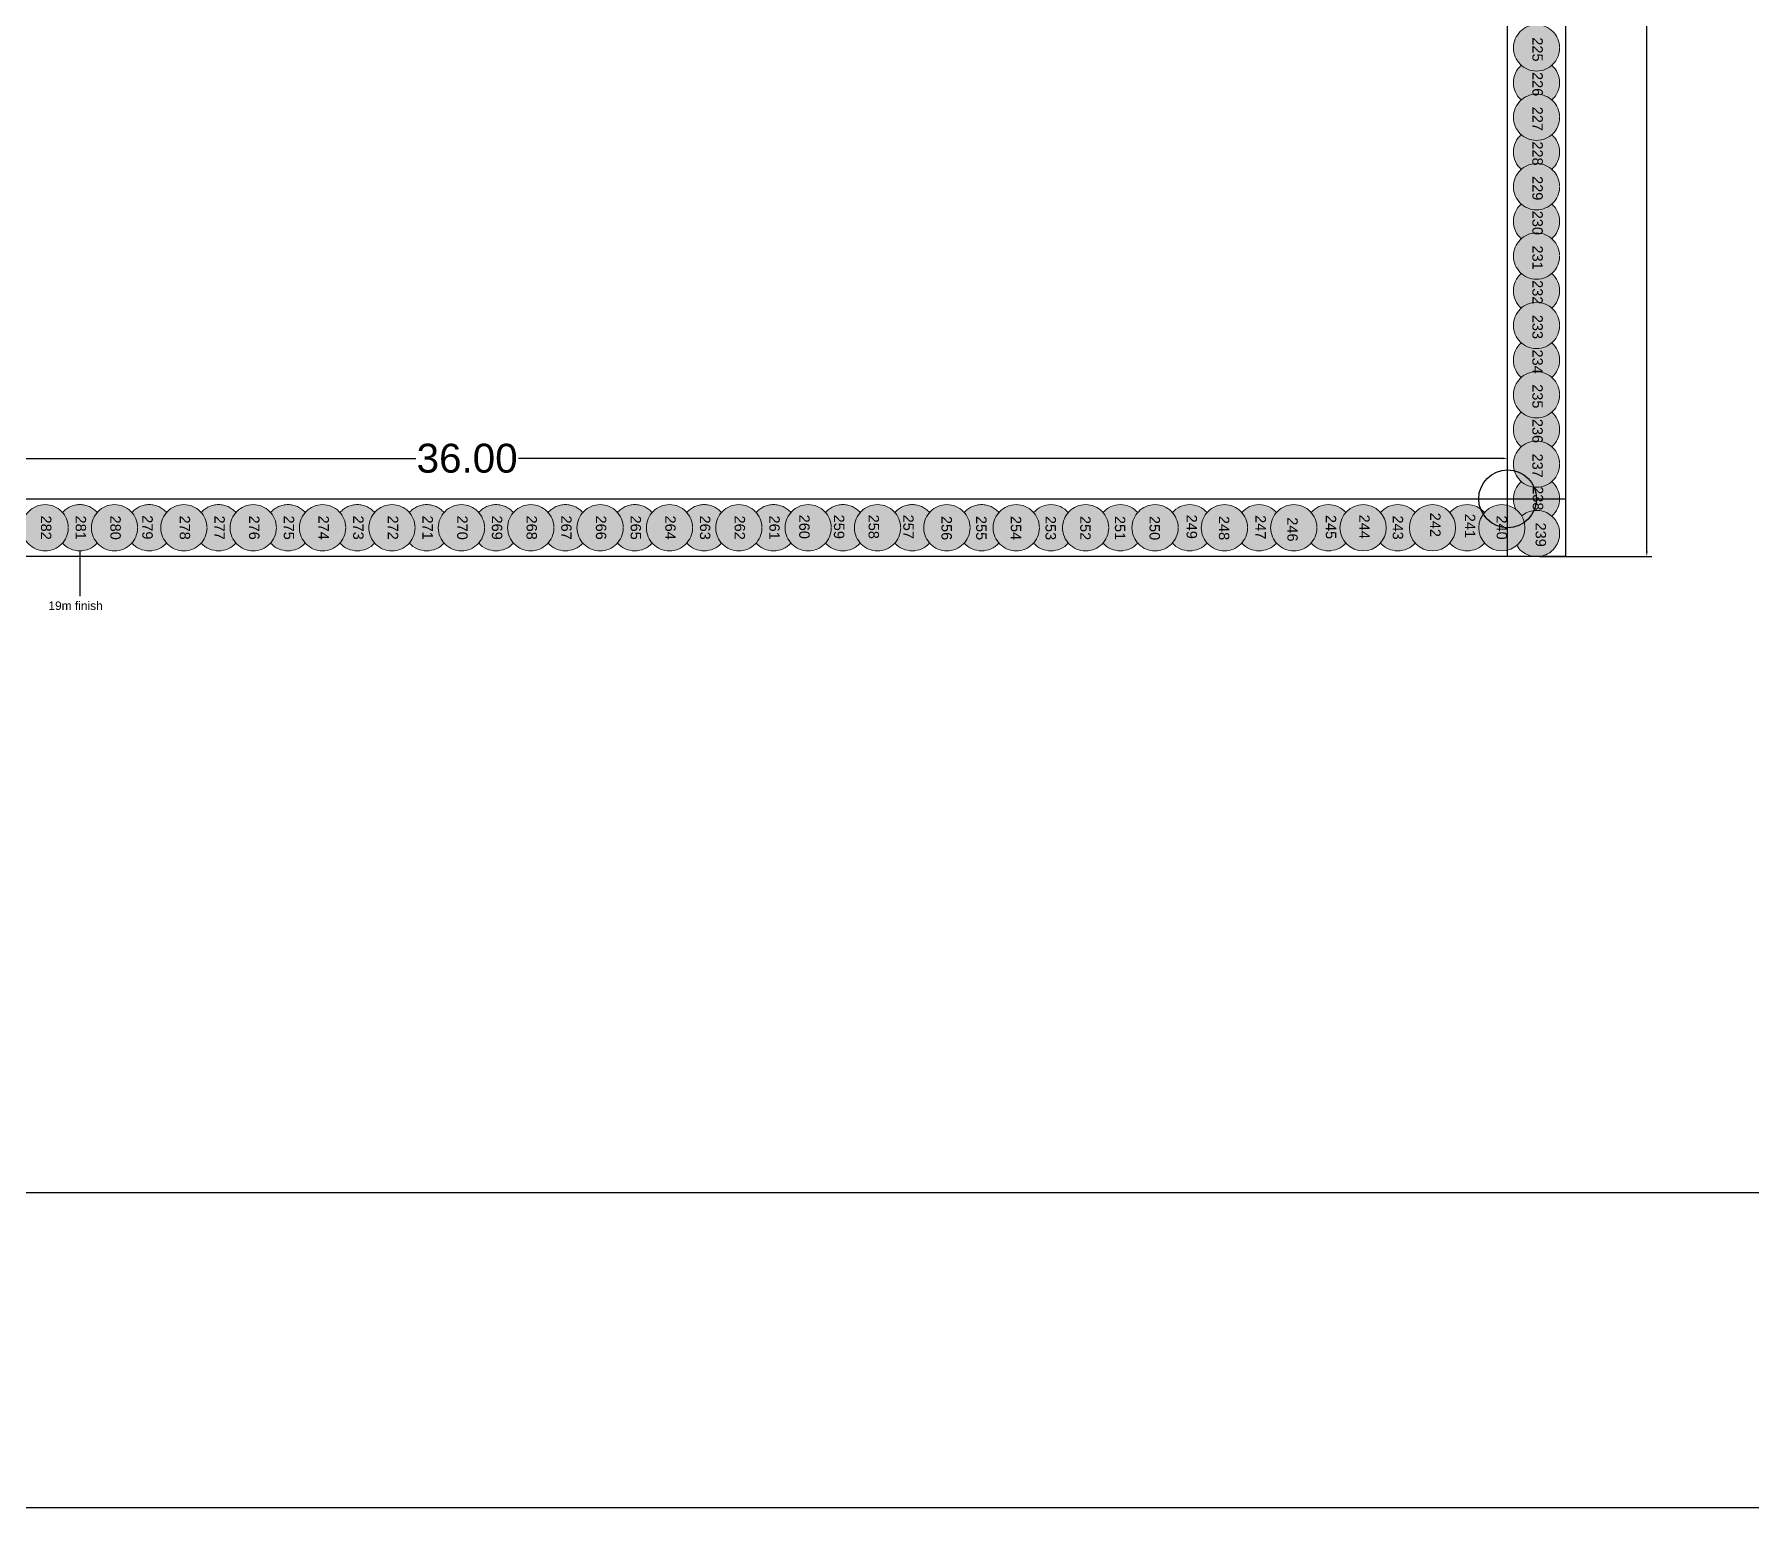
# Model space of a CAD drawing. Header units: metres. Extents: x 648700 to 648889, y 3454355 to 3454496.
# Drawn here: x 648729.85 to 648759.54, y 3454355.24 to 3454380.72 of the extents above; entities that cross this region are included whole.
import ezdxf
from ezdxf.enums import TextEntityAlignment as Align

# ---------------------------------------------------------------- set-up
doc = ezdxf.new("R2010")
doc.units = ezdxf.units.M
doc.header["$LTSCALE"] = 5
doc.header["$PDMODE"] = 34
doc.header["$PDSIZE"] = -0.1
for name, pattern in [('DASHED', [0.75, 0.5, -0.25]), ('DGN Style 2', [1, 0.6, -0.4]), ('DUZ', [500, 500])]:
    doc.linetypes.add(name, pattern=pattern)
for name, color, linetype in [('A01-200', 1, 'DUZ'), ('outlook', 4, 'Continuous'), ('XYZTABLO', 7, 'Continuous')]:
    doc.layers.add(name, color=color, linetype=linetype)
for name, color, linetype, lineweight in [('DEMIRLI KAZIK', 4, 'Continuous', 0), ('kazik_no_buyuk', 212, 'Continuous', 50), ('PLASTIK KAZIK', 100, 'Continuous', 0)]:
    doc.layers.add(name, color=color, linetype=linetype, lineweight=lineweight)
doc.styles.get("Standard").update_dxf_attribs({"font": 'arial.ttf'})
doc.styles.add('style1', font='arial.ttf', dxfattribs={"height": 10})
doc.dimstyles.new('SON', dxfattribs={"dimscale": 0.5, "dimtxt": 1, "dimasz": 0.18, "dimexe": 0.18, "dimexo": 0.0625, "dimgap": 0.09, "dimtad": 0, "dimtih": 1, "dimtoh": 1, "dimzin": 0, "dimdsep": 46, "dimtxsty": 'Standard', "dimcen": 0.09, "dimadec": 0, "dimazin": 0, "dimtfac": 1, "dimtofl": 0, "dimtmove": 0, "dimatfit": 3, "dimfxl": 1, "dimtolj": 1, "dimtzin": 0, "dimarcsym": 0})

# ---------------------------------------------------------------- blocks, each defined once
blk = doc.blocks.new('*D59')
at = {"layer": 'Defpoints', "color": 0}
for p in [(648756.1020438176, 3454441.389671961), (648755.8598870779, 3454371.689106782), (648757.7443033719, 3454371.689106782)]:
    blk.add_point(p, dxfattribs=at)
at = {"layer": 'XYZTABLO', "color": 0, "lineweight": -2}
for p, q in [((648756.1332938176, 3454441.389671961), (648757.8343033718, 3454441.389671961)), ((648757.7443033719, 3454441.299671961), (648757.7443033719, 3454406.839675865)), ((648757.7443033719, 3454371.779106781), (648757.7443033719, 3454406.239102877)), ((648755.8911370779, 3454371.689106782), (648757.8343033718, 3454371.689106782))]:
    blk.add_line(p, q, dxfattribs=at)
at = {"layer": 'XYZTABLO', "color": 0}
for points in [[(648757.7293033719, 3454441.299671961), (648757.7593033719, 3454441.299671961), (648757.7443033719, 3454441.389671961)], [(648757.7293033719, 3454371.779106781), (648757.7593033719, 3454371.779106781), (648757.7443033719, 3454371.689106782)]]:
    blk.add_solid(points, dxfattribs=at)
at = {"layer": 'XYZTABLO', "color": 0, "insert": (648757.7443033713, 3454406.539389371), "char_height": 0.5, "attachment_point": 5}
blk.add_mtext('\\A1;69.70', dxfattribs=at)
blk = doc.blocks.new('*D60')
at = {"layer": 'Defpoints', "color": 0}
for p in [(648719.336271084, 3454373.388509978), (648719.336271084, 3454372.68913492), (648755.3373165512, 3454372.689135388)]:
    blk.add_point(p, dxfattribs=at)
at = {"layer": 'XYZTABLO', "color": 0, "lineweight": -2}
for p, q in [((648719.336271084, 3454372.72038492), (648719.336271084, 3454373.478509978)), ((648719.426271084, 3454373.388509978), (648736.449194909, 3454373.388509978)), ((648755.2473165513, 3454373.388509978), (648738.2243927262, 3454373.388509978)), ((648755.3373165512, 3454372.720385388), (648755.3373165512, 3454373.478509978))]:
    blk.add_line(p, q, dxfattribs=at)
at = {"layer": 'XYZTABLO', "color": 0}
for points in [[(648719.426271084, 3454373.403509978), (648719.426271084, 3454373.373509978), (648719.336271084, 3454373.388509978)], [(648755.2473165513, 3454373.403509978), (648755.2473165513, 3454373.373509978), (648755.3373165512, 3454373.388509978)]]:
    blk.add_solid(points, dxfattribs=at)
at = {"layer": 'XYZTABLO', "color": 0, "insert": (648737.3367938176, 3454373.388509978), "char_height": 0.5, "attachment_point": 5}
blk.add_mtext('\\A1;36.00', dxfattribs=at)

msp = doc.modelspace()

# ---------------------------------------------------------------- hatches: boundary and pattern name
at = {"layer": 'XYZTABLO'}
h = msp.add_hatch(color=69, dxfattribs=at)
h.paths.add_polyline_path([(648756.2370786181, 3454380.488455975, 1), (648755.4370786181, 3454380.488455975, 1)])
h.paths.add_polyline_path([(648755.7349259865, 3454380.72380929), (648755.7349260035, 3454380.212356357), (648756.0106354168, 3454380.212356366), (648756.0106353997, 3454380.723809299)], flags=24)
h.paths.add_polyline_path([(648755.7387629278, 3454381.323042493), (648755.7387629448, 3454380.813124349), (648756.0098679926, 3454380.813124358), (648756.0098679754, 3454381.323042502)], flags=9)
h = msp.add_hatch(color=63, dxfattribs=at)
h.paths.add_polyline_path([(648756.1016537531, 3454380.188455979, -0.3779644732588421), (648755.5725034906, 3454380.188455972, 0.4514162295560008), (648755.5725034991, 3454379.588455972, -0.3779644727044835), (648756.101653761, 3454379.588455979, 0.4514162295560011)])
h.paths.add_polyline_path([(648755.7387629439, 3454380.123042494), (648755.7387629609, 3454379.61312435), (648756.0098680087, 3454379.613124358), (648756.0098679914, 3454380.123042503)], flags=25)
h = msp.add_hatch(color=69, dxfattribs=at)
h.paths.add_polyline_path([(648756.2370786344, 3454379.288455975, 1), (648755.4370786344, 3454379.288455975, 1)])
h.paths.add_polyline_path([(648755.7347726512, 3454379.523836387), (648755.7347726682, 3454379.012322063), (648756.0106662563, 3454379.012322071), (648756.0106662392, 3454379.523836396)], flags=24)
h.paths.add_polyline_path([(648755.734772621, 3454380.123836983), (648755.734772638, 3454379.612322659), (648756.010666226, 3454379.612322668), (648756.0106662089, 3454380.123836992)], flags=9)
h = msp.add_hatch(color=63, dxfattribs=at)
h.paths.add_polyline_path([(648756.1016537694, 3454378.988455979, -0.3779644732588421), (648755.5725035069, 3454378.988455972, 0.4514162295560008), (648755.5725035154, 3454378.388455973, -0.3779644727044835), (648756.1016537773, 3454378.38845598, 0.4514162295560011)])
h.paths.add_polyline_path([(648755.7387629602, 3454378.923042494), (648755.7387629772, 3454378.41312435), (648756.009868025, 3454378.413124359), (648756.0098680077, 3454378.923042503)], flags=25)
h = msp.add_hatch(color=69, dxfattribs=at)
h.paths.add_polyline_path([(648756.237078651, 3454378.088455976, 1), (648755.4370786509, 3454378.088455976, 1)])
h.paths.add_polyline_path([(648755.7349260193, 3454378.323809291), (648755.7349260363, 3454377.812356357), (648756.0106354497, 3454377.812356366), (648756.0106354326, 3454378.3238093)], flags=24)
h.paths.add_polyline_path([(648755.7387629607, 3454378.923042494), (648755.7387629776, 3454378.413124349), (648756.0098680254, 3454378.413124358), (648756.0098680082, 3454378.923042503)], flags=9)
h = msp.add_hatch(color=63, dxfattribs=at)
h.paths.add_polyline_path([(648756.1016537861, 3454377.788455979, -0.3779644732588421), (648755.5725035237, 3454377.788455972, 0.4514162295560008), (648755.5725035322, 3454377.188455973, -0.3779644727044835), (648756.1016537941, 3454377.18845598, 0.4514162295560011)])
h.paths.add_polyline_path([(648755.738762977, 3454377.723042495), (648755.738762994, 3454377.21312435), (648756.0098680417, 3454377.213124359), (648756.0098680245, 3454377.723042503)], flags=25)
h = msp.add_hatch(color=69, dxfattribs=at)
h.paths.add_polyline_path([(648756.2370786677, 3454376.888455975, 1), (648755.4370786677, 3454376.888455975, 1)])
h.paths.add_polyline_path([(648755.7349260361, 3454377.123809291), (648755.7349260531, 3454376.612356357), (648756.0106354664, 3454376.612356366), (648756.0106354493, 3454377.123809299)], flags=24)
h.paths.add_polyline_path([(648755.7387629774, 3454377.723042494), (648755.7387629944, 3454377.213124349), (648756.0098680422, 3454377.213124358), (648756.009868025, 3454377.723042503)], flags=9)
h = msp.add_hatch(color=63, dxfattribs=at)
h.paths.add_polyline_path([(648756.1016538029, 3454376.588455979, -0.3779644732588421), (648755.5725035404, 3454376.588455972, 0.4514162295560008), (648755.5725035489, 3454375.988455973, -0.3779644727044835), (648756.1016538108, 3454375.98845598, 0.4514162295560011)])
h.paths.add_polyline_path([(648755.7387629937, 3454376.523042494), (648755.7387630107, 3454376.01312435), (648756.0098680585, 3454376.013124359), (648756.0098680413, 3454376.523042503)], flags=25)
h = msp.add_hatch(color=69, dxfattribs=at)
h.paths.add_polyline_path([(648756.237078684, 3454375.688455976, 1), (648755.437078684, 3454375.688455976, 1)])
h.paths.add_polyline_path([(648755.7347727008, 3454375.923836387), (648755.7347727178, 3454375.412322063), (648756.0106663059, 3454375.412322072), (648756.0106662888, 3454375.923836396)], flags=24)
h.paths.add_polyline_path([(648755.7347726705, 3454376.523836983), (648755.7347726875, 3454376.012322659), (648756.0106662756, 3454376.012322668), (648756.0106662585, 3454376.523836992)], flags=9)
h = msp.add_hatch(color=63, dxfattribs=at)
h.paths.add_polyline_path([(648756.1016538192, 3454375.38845598, -0.3779644732588421), (648755.5725035567, 3454375.388455973, 0.4514162295560008), (648755.5725035652, 3454374.788455973, -0.3779644727044835), (648756.1016538271, 3454374.78845598, 0.4514162295560011)])
h.paths.add_polyline_path([(648755.73876301, 3454375.323042495), (648755.738763027, 3454374.81312435), (648756.0098680748, 3454374.813124359), (648756.0098680576, 3454375.323042504)], flags=25)
h = msp.add_hatch(color=69, dxfattribs=at)
h.paths.add_polyline_path([(648756.2370787008, 3454374.488455976, 1), (648755.4370787008, 3454374.488455976, 1)])
h.paths.add_polyline_path([(648755.7349260692, 3454374.723809291), (648755.7349260862, 3454374.212356358), (648756.0106354995, 3454374.212356367), (648756.0106354824, 3454374.7238093)], flags=24)
h.paths.add_polyline_path([(648755.7387630105, 3454375.323042494), (648755.7387630275, 3454374.81312435), (648756.0098680753, 3454374.813124359), (648756.009868058, 3454375.323042503)], flags=9)
h = msp.add_hatch(color=63, dxfattribs=at)
h.paths.add_polyline_path([(648756.101653836, 3454374.188455979, -0.3779644732588421), (648755.5725035735, 3454374.188455972, 0.4514162295560008), (648755.572503582, 3454373.588455973, -0.3779644727044835), (648756.1016538439, 3454373.58845598, 0.4514162295560011)])
h.paths.add_polyline_path([(648755.7387630268, 3454374.123042495), (648755.7387630438, 3454373.61312435), (648756.0098680916, 3454373.613124359), (648756.0098680743, 3454374.123042503)], flags=25)
h = msp.add_hatch(color=69, dxfattribs=at)
h.paths.add_polyline_path([(648756.2370787176, 3454373.288455976, 1), (648755.4370787175, 3454373.288455976, 1)])
h.paths.add_polyline_path([(648755.7349260859, 3454373.523809291), (648755.7349261029, 3454373.012356358), (648756.0106355163, 3454373.012356366), (648756.0106354991, 3454373.5238093)], flags=24)
h.paths.add_polyline_path([(648755.7387630272, 3454374.123042494), (648755.7387630442, 3454373.61312435), (648756.009868092, 3454373.613124358), (648756.0098680748, 3454374.123042503)], flags=9)
h = msp.add_hatch(color=63, dxfattribs=at)
h.paths.add_polyline_path([(648756.1016538523, 3454372.98845598, -0.3779644732588421), (648755.5725035898, 3454372.988455973, 0.4514162295560008), (648755.5725035983, 3454372.388455973, -0.3779644727044835), (648756.1016538602, 3454372.38845598, 0.4514162295560011)])
h.paths.add_polyline_path([(648755.7387630431, 3454372.923042495), (648755.7387630601, 3454372.41312435), (648756.0098681079, 3454372.413124359), (648756.0098680906, 3454372.923042504)], flags=25)
h = msp.add_hatch(color=69, dxfattribs=at)
h.paths.add_polyline_path([(648729.6370787298, 3454372.189125385, 1), (648730.4370787299, 3454372.189125385, 1)])
h.paths.add_polyline_path([(648729.8769728965, 3454372.415177397), (648729.8769729135, 3454371.903724464), (648730.1526823269, 3454371.903724473), (648730.1526823097, 3454372.415177406)], flags=24)
at = {"layer": 'XYZTABLO', "linetype": 'DASHED'}
h = msp.add_hatch(color=63, dxfattribs=at)
h.paths.add_polyline_path([(648730.8370787298, 3454372.189125406, -0.1826758105872584), (648730.9370787266, 3454372.453700533, 0.4514162303256742), (648730.337078726, 3454372.453700525, -0.1826758170475224), (648730.4370787296, 3454372.18912539, -0.1826758102012533), (648730.3370787331, 3454371.924550263, 0.4514162294104448), (648730.937078733, 3454371.924550271, -0.1826758169622677)])
h.paths.add_polyline_path([(648730.5515221186, 3454372.475978196), (648730.5515221356, 3454371.966060051), (648730.8226271834, 3454371.96606006), (648730.8226271662, 3454372.475978205)], flags=24)
at = {"layer": 'XYZTABLO'}
h = msp.add_hatch(color=69, dxfattribs=at)
h.paths.add_polyline_path([(648730.83707873, 3454372.189125412, 1), (648731.63707873, 3454372.189125412, 1)])
h.paths.add_polyline_path([(648731.1245356471, 3454372.460745226), (648731.1245356641, 3454371.950827082), (648731.3956407119, 3454371.950827091), (648731.3956406947, 3454372.460745235)], flags=24)
at = {"layer": 'XYZTABLO', "linetype": 'DASHED'}
h = msp.add_hatch(color=63, dxfattribs=at)
h.paths.add_polyline_path([(648732.03707873, 3454372.189125411, -0.1826758105872584), (648732.1370787268, 3454372.453700538, 0.4514162303256742), (648731.5370787262, 3454372.45370053, -0.1826758170475224), (648731.6370787298, 3454372.189125395, -0.1826758102012533), (648731.5370787333, 3454371.924550268, 0.4514162294104448), (648732.1370787332, 3454371.924550276, -0.1826758169622677)])
h.paths.add_polyline_path([(648731.7515221188, 3454372.475978201), (648731.7515221358, 3454371.966060056), (648732.0226271836, 3454371.966060065), (648732.0226271664, 3454372.47597821)], flags=24)
at = {"layer": 'XYZTABLO'}
h = msp.add_hatch(color=69, dxfattribs=at)
h.paths.add_polyline_path([(648732.03707873, 3454372.189125421, 1), (648732.83707873, 3454372.189125421, 1)])
h.paths.add_polyline_path([(648732.2935146973, 3454372.438901854), (648732.2935147143, 3454371.92744892), (648732.5692241277, 3454371.927448929), (648732.5692241106, 3454372.438901863)], flags=24)
at = {"layer": 'XYZTABLO', "linetype": 'DASHED'}
h = msp.add_hatch(color=63, dxfattribs=at)
h.paths.add_polyline_path([(648733.2370787301, 3454372.189125437, -0.1826758105872584), (648733.337078727, 3454372.453700565, 0.4514162303256742), (648732.7370787264, 3454372.453700557, -0.1826758170475224), (648732.83707873, 3454372.189125422, -0.1826758102012533), (648732.7370787335, 3454371.924550295, 0.4514162294104448), (648733.3370787334, 3454371.924550302, -0.1826758169622677)])
h.paths.add_polyline_path([(648732.951522119, 3454372.475978227), (648732.951522136, 3454371.966060083), (648733.2226271838, 3454371.966060092), (648733.2226271665, 3454372.475978236)], flags=24)
at = {"layer": 'XYZTABLO'}
h = msp.add_hatch(color=69, dxfattribs=at)
h.paths.add_polyline_path([(648733.2370787299, 3454372.189125426, 1), (648734.03707873, 3454372.189125426, 1)])
h.paths.add_polyline_path([(648733.4769728966, 3454372.415177438), (648733.4769729136, 3454371.903724505), (648733.752682327, 3454371.903724513), (648733.7526823098, 3454372.415177447)], flags=24)
at = {"layer": 'XYZTABLO', "linetype": 'DASHED'}
h = msp.add_hatch(color=63, dxfattribs=at)
h.paths.add_polyline_path([(648734.4370787301, 3454372.189125453, -0.1826758105872584), (648734.5370787269, 3454372.45370058, 0.4514162303256742), (648733.9370787264, 3454372.453700572, -0.1826758170475224), (648734.03707873, 3454372.189125437, -0.1826758102012533), (648733.9370787335, 3454371.92455031, 0.4514162294104448), (648734.5370787333, 3454371.924550318, -0.1826758169622677)])
h.paths.add_polyline_path([(648734.151522119, 3454372.475978243), (648734.151522136, 3454371.966060098), (648734.4226271837, 3454371.966060107), (648734.4226271665, 3454372.475978252)], flags=24)
at = {"layer": 'XYZTABLO'}
h = msp.add_hatch(color=69, dxfattribs=at)
h.paths.add_polyline_path([(648734.4370787301, 3454372.189125453, 1), (648735.2370787301, 3454372.189125453, 1)])
h.paths.add_polyline_path([(648734.7245356472, 3454372.460745267), (648734.7245356642, 3454371.950827123), (648734.995640712, 3454371.950827132), (648734.9956406947, 3454372.460745276)], flags=24)
at = {"layer": 'XYZTABLO', "linetype": 'DASHED'}
h = msp.add_hatch(color=63, dxfattribs=at)
h.paths.add_polyline_path([(648735.6370787303, 3454372.189125468, -0.1826758105872584), (648735.7370787271, 3454372.453700596, 0.4514162303256742), (648735.1370787265, 3454372.453700588, -0.1826758170475224), (648735.2370787301, 3454372.189125453, -0.1826758102012533), (648735.1370787336, 3454371.924550326, 0.4514162294104448), (648735.7370787335, 3454371.924550333, -0.1826758169622677)])
h.paths.add_polyline_path([(648735.3515221191, 3454372.475978258), (648735.3515221361, 3454371.966060114), (648735.6226271839, 3454371.966060122), (648735.6226271667, 3454372.475978267)], flags=24)
at = {"layer": 'XYZTABLO'}
h = msp.add_hatch(color=69, dxfattribs=at)
h.paths.add_polyline_path([(648735.6370787305, 3454372.189125461, 1), (648736.4370787306, 3454372.189125461, 1)])
h.paths.add_polyline_path([(648735.8935146979, 3454372.438901893), (648735.8935147149, 3454371.92744896), (648736.1692241282, 3454371.927448969), (648736.1692241111, 3454372.438901902)], flags=24)
at = {"layer": 'XYZTABLO', "linetype": 'DASHED'}
h = msp.add_hatch(color=63, dxfattribs=at)
h.paths.add_polyline_path([(648736.8370787305, 3454372.189125474, -0.1826758105872584), (648736.9370787273, 3454372.453700601, 0.4514162303256742), (648736.3370787267, 3454372.453700593, -0.1826758170475224), (648736.4370787303, 3454372.189125458, -0.1826758102012533), (648736.3370787338, 3454371.924550331, 0.4514162294104448), (648736.9370787337, 3454371.924550339, -0.1826758169622677)])
h.paths.add_polyline_path([(648736.5515221193, 3454372.475978264), (648736.5515221363, 3454371.966060119), (648736.8226271841, 3454371.966060128), (648736.8226271669, 3454372.475978273)], flags=24)
at = {"layer": 'XYZTABLO'}
h = msp.add_hatch(color=69, dxfattribs=at)
h.paths.add_polyline_path([(648736.8370787305, 3454372.189125466, 1), (648737.6370787305, 3454372.189125466, 1)])
h.paths.add_polyline_path([(648737.0769728972, 3454372.415177478), (648737.0769729142, 3454371.903724544), (648737.3526823275, 3454371.903724553), (648737.3526823104, 3454372.415177486)], flags=24)
at = {"layer": 'XYZTABLO', "linetype": 'DASHED'}
h = msp.add_hatch(color=63, dxfattribs=at)
h.paths.add_polyline_path([(648738.0370787306, 3454372.1891255, -0.1826758105872584), (648738.1370787275, 3454372.453700628, 0.4514162303256742), (648737.5370787269, 3454372.45370062, -0.1826758170475224), (648737.6370787305, 3454372.189125485, -0.1826758102012533), (648737.537078734, 3454371.924550358, 0.4514162294104448), (648738.1370787339, 3454371.924550365, -0.1826758169622677)])
h.paths.add_polyline_path([(648737.7515221195, 3454372.47597829), (648737.7515221365, 3454371.966060146), (648738.0226271843, 3454371.966060155), (648738.022627167, 3454372.475978299)], flags=24)
at = {"layer": 'XYZTABLO'}
h = msp.add_hatch(color=69, dxfattribs=at)
h.paths.add_polyline_path([(648738.0370787306, 3454372.189125492, 1), (648738.8370787307, 3454372.189125492, 1)])
h.paths.add_polyline_path([(648738.3245356478, 3454372.460745307), (648738.3245356648, 3454371.950827162), (648738.5956407125, 3454371.950827171), (648738.5956406953, 3454372.460745316)], flags=24)
at = {"layer": 'XYZTABLO', "linetype": 'DASHED'}
h = msp.add_hatch(color=63, dxfattribs=at)
h.paths.add_polyline_path([(648739.2370787306, 3454372.189125516, -0.1826758105872584), (648739.3370787274, 3454372.453700643, 0.4514162303256742), (648738.7370787269, 3454372.453700635, -0.1826758170475224), (648738.8370787305, 3454372.1891255, -0.1826758102012533), (648738.737078734, 3454371.924550373, 0.4514162294104448), (648739.3370787338, 3454371.924550381, -0.1826758169622677)])
h.paths.add_polyline_path([(648738.9515221195, 3454372.475978306), (648738.9515221365, 3454371.966060161), (648739.2226271842, 3454371.96606017), (648739.222627167, 3454372.475978314)], flags=24)
at = {"layer": 'XYZTABLO'}
h = msp.add_hatch(color=69, dxfattribs=at)
h.paths.add_polyline_path([(648739.2370787306, 3454372.189125521, 1), (648740.0370787306, 3454372.189125521, 1)])
h.paths.add_polyline_path([(648739.493514698, 3454372.438901953), (648739.493514715, 3454371.92744902), (648739.7692241283, 3454371.927449029), (648739.7692241112, 3454372.438901962)], flags=24)
at = {"layer": 'XYZTABLO', "linetype": 'DASHED'}
h = msp.add_hatch(color=63, dxfattribs=at)
h.paths.add_polyline_path([(648740.4370787308, 3454372.189125531, -0.1826758105872584), (648740.5370787276, 3454372.453700658, 0.4514162303256742), (648739.9370787271, 3454372.45370065, -0.1826758170475224), (648740.0370787306, 3454372.189125516, -0.1826758102012533), (648739.9370787342, 3454371.924550388, 0.4514162294104448), (648740.537078734, 3454371.924550396, -0.1826758169622677)])
h.paths.add_polyline_path([(648740.1515221196, 3454372.475978321), (648740.1515221366, 3454371.966060176), (648740.4226271844, 3454371.966060185), (648740.4226271672, 3454372.47597833)], flags=24)
at = {"layer": 'XYZTABLO'}
h = msp.add_hatch(color=69, dxfattribs=at)
h.paths.add_polyline_path([(648740.4370787306, 3454372.189125526, 1), (648741.2370787306, 3454372.189125526, 1)])
h.paths.add_polyline_path([(648740.6769728973, 3454372.415177538), (648740.6769729143, 3454371.903724604), (648740.9526823276, 3454371.903724613), (648740.9526823105, 3454372.415177546)], flags=24)
at = {"layer": 'XYZTABLO', "linetype": 'DASHED'}
h = msp.add_hatch(color=63, dxfattribs=at)
h.paths.add_polyline_path([(648741.637078731, 3454372.189125525, -0.1826758105872584), (648741.7370787278, 3454372.453700653, 0.4514162303256742), (648741.1370787272, 3454372.453700645, -0.1826758170475224), (648741.2370787308, 3454372.18912551, -0.1826758102012533), (648741.1370787343, 3454371.924550383, 0.4514162294104448), (648741.7370787342, 3454371.92455039, -0.1826758169622677)])
h.paths.add_polyline_path([(648741.3515221198, 3454372.475978315), (648741.3515221368, 3454371.966060171), (648741.6226271846, 3454371.96606018), (648741.6226271674, 3454372.475978324)], flags=24)
at = {"layer": 'XYZTABLO'}
h = msp.add_hatch(color=69, dxfattribs=at)
h.paths.add_polyline_path([(648741.6370787307, 3454372.189125552, 1), (648742.4370787308, 3454372.189125552, 1)])
h.paths.add_polyline_path([(648741.9245356478, 3454372.460745367), (648741.9245356648, 3454371.950827222), (648742.1956407126, 3454371.950827231), (648742.1956406954, 3454372.460745376)], flags=24)
at = {"layer": 'XYZTABLO', "linetype": 'DASHED'}
h = msp.add_hatch(color=63, dxfattribs=at)
h.paths.add_polyline_path([(648742.8370787312, 3454372.189125552, -0.1826758105872584), (648742.937078728, 3454372.453700679, 0.4514162303256742), (648742.3370787274, 3454372.453700671, -0.1826758170475224), (648742.437078731, 3454372.189125536, -0.1826758102012533), (648742.3370787345, 3454371.924550409, 0.4514162294104448), (648742.9370787344, 3454371.924550417, -0.1826758169622677)])
h.paths.add_polyline_path([(648742.55152212, 3454372.475978342), (648742.551522137, 3454371.966060197), (648742.8226271848, 3454371.966060206), (648742.8226271676, 3454372.475978351)], flags=24)
at = {"layer": 'XYZTABLO'}
h = msp.add_hatch(color=69, dxfattribs=at)
h.paths.add_polyline_path([(648742.8370787312, 3454372.189125568, 1), (648743.6370787312, 3454372.189125568, 1)])
h.paths.add_polyline_path([(648743.0935146986, 3454372.438902), (648743.0935147156, 3454371.927449067), (648743.3692241289, 3454371.927449076), (648743.3692241118, 3454372.438902009)], flags=24)
at = {"layer": 'XYZTABLO', "linetype": 'DASHED'}
h = msp.add_hatch(color=63, dxfattribs=at)
h.paths.add_polyline_path([(648744.0370787311, 3454372.189125567, -0.1826758105872584), (648744.137078728, 3454372.453700695, 0.4514162303256742), (648743.5370787274, 3454372.453700687, -0.1826758170475224), (648743.637078731, 3454372.189125552, -0.1826758102012533), (648743.5370787345, 3454371.924550425, 0.4514162294104448), (648744.1370787343, 3454371.924550432, -0.1826758169622677)])
h.paths.add_polyline_path([(648743.75152212, 3454372.475978357), (648743.751522137, 3454371.966060213), (648744.0226271847, 3454371.966060222), (648744.0226271675, 3454372.475978366)], flags=24)
at = {"layer": 'XYZTABLO'}
h = msp.add_hatch(color=69, dxfattribs=at)
h.paths.add_polyline_path([(648744.0370787311, 3454372.189125572, 1), (648744.8370787312, 3454372.189125572, 1)])
h.paths.add_polyline_path([(648744.2769728978, 3454372.415177584), (648744.2769729148, 3454371.903724651), (648744.5526823282, 3454371.90372466), (648744.552682311, 3454372.415177593)], flags=24)
at = {"layer": 'XYZTABLO', "linetype": 'DASHED'}
h = msp.add_hatch(color=63, dxfattribs=at)
h.paths.add_polyline_path([(648745.2370787313, 3454372.189125583, -0.1826758105872584), (648745.3370787281, 3454372.45370071, 0.4514162303256742), (648744.7370787276, 3454372.453700702, -0.1826758170475224), (648744.8370787312, 3454372.189125567, -0.1826758102012533), (648744.7370787347, 3454371.92455044, 0.4514162294104448), (648745.3370787345, 3454371.924550448, -0.1826758169622677)])
h.paths.add_polyline_path([(648744.9515221202, 3454372.475978373), (648744.9515221372, 3454371.966060228), (648745.2226271849, 3454371.966060237), (648745.2226271677, 3454372.475978381)], flags=24)
at = {"layer": 'XYZTABLO'}
h = msp.add_hatch(color=69, dxfattribs=at)
h.paths.add_polyline_path([(648745.2370787313, 3454372.189125599, 1), (648746.0370787313, 3454372.189125599, 1)])
h.paths.add_polyline_path([(648745.5245356484, 3454372.460745413), (648745.5245356654, 3454371.950827269), (648745.7956407132, 3454371.950827278), (648745.795640696, 3454372.460745422)], flags=24)
at = {"layer": 'XYZTABLO', "linetype": 'DASHED'}
h = msp.add_hatch(color=63, dxfattribs=at)
h.paths.add_polyline_path([(648746.4370787315, 3454372.189125616, -0.1826758105872584), (648746.5370787283, 3454372.453700744, 0.4514162303256742), (648745.9370787278, 3454372.453700736, -0.1826758170475224), (648746.0370787313, 3454372.189125601, -0.1826758102012533), (648745.9370787349, 3454371.924550474, 0.4514162294104448), (648746.5370787347, 3454371.924550481, -0.1826758169622677)])
h.paths.add_polyline_path([(648746.1515221203, 3454372.475978406), (648746.1515221373, 3454371.966060262), (648746.4226271851, 3454371.966060271), (648746.4226271679, 3454372.475978415)], flags=24)
at = {"layer": 'XYZTABLO'}
h = msp.add_hatch(color=69, dxfattribs=at)
h.paths.add_polyline_path([(648746.4370787315, 3454372.189125632, 1), (648747.2370787315, 3454372.189125632, 1)])
h.paths.add_polyline_path([(648746.6935146989, 3454372.438902065), (648746.6935147159, 3454371.927449131), (648746.9692241292, 3454371.92744914), (648746.9692241121, 3454372.438902074)], flags=24)
h = msp.add_hatch(color=63, dxfattribs=at)
h.paths.add_polyline_path([(648747.6370787317, 3454372.189125643, -0.1826758105872584), (648747.7370787285, 3454372.45370077, 0.4514162303256742), (648747.137078728, 3454372.453700762, -0.1826758170475224), (648747.2370787315, 3454372.189125627, -0.1826758102012533), (648747.137078735, 3454371.9245505, 0.4514162294104448), (648747.7370787349, 3454371.924550508, -0.1826758169622677)])
h.paths.add_polyline_path([(648747.3515221205, 3454372.475978433), (648747.3515221375, 3454371.966060288), (648747.6226271853, 3454371.966060297), (648747.6226271681, 3454372.475978442)], flags=24)
h = msp.add_hatch(color=69, dxfattribs=at)
h.paths.add_polyline_path([(648747.6370787314, 3454372.189125637, 1), (648748.4370787315, 3454372.189125637, 1)])
h.paths.add_polyline_path([(648747.8769728981, 3454372.415177649), (648747.8769729151, 3454371.903724716), (648748.1526823285, 3454371.903724724), (648748.1526823114, 3454372.415177658)], flags=24)
h = msp.add_hatch(color=63, dxfattribs=at)
h.paths.add_polyline_path([(648748.8370787316, 3454372.189125658, -0.1826758105872584), (648748.9370787285, 3454372.453700786, 0.4514162303256742), (648748.3370787279, 3454372.453700778, -0.1826758170475224), (648748.4370787315, 3454372.189125643, -0.1826758102012533), (648748.337078735, 3454371.924550516, 0.4514162294104448), (648748.9370787349, 3454371.924550523, -0.1826758169622677)])
h.paths.add_polyline_path([(648748.5515221205, 3454372.475978448), (648748.5515221375, 3454371.966060304), (648748.8226271853, 3454371.966060312), (648748.822627168, 3454372.475978457)], flags=24)
h = msp.add_hatch(color=69, dxfattribs=at)
h.paths.add_polyline_path([(648748.8370787316, 3454372.189125664, 1), (648749.6370787317, 3454372.189125664, 1)])
h.paths.add_polyline_path([(648749.1245356487, 3454372.460745478), (648749.1245356657, 3454371.950827334), (648749.3956407135, 3454371.950827342), (648749.3956406963, 3454372.460745487)], flags=24)
h = msp.add_hatch(color=63, dxfattribs=at)
h.paths.add_polyline_path([(648750.0370787318, 3454372.189125673, -0.1826758105872584), (648750.1370787286, 3454372.453700801, 0.4514162303256742), (648749.5370787281, 3454372.453700793, -0.1826758170475224), (648749.6370787317, 3454372.189125658, -0.1826758102012533), (648749.5370787352, 3454371.924550531, 0.4514162294104448), (648750.137078735, 3454371.924550538, -0.1826758169622677)])
h.paths.add_polyline_path([(648749.7515221207, 3454372.475978463), (648749.7515221377, 3454371.966060319), (648750.0226271854, 3454371.966060328), (648750.0226271682, 3454372.475978472)], flags=24)
h = msp.add_hatch(color=69, dxfattribs=at)
h.paths.add_polyline_path([(648750.0370787318, 3454372.189125673, 1), (648750.8370787319, 3454372.189125673, 1)])
h.paths.add_polyline_path([(648750.2935146992, 3454372.438902106), (648750.2935147162, 3454371.927449172), (648750.5692241295, 3454371.927449181), (648750.5692241124, 3454372.438902115)], flags=24)
h = msp.add_hatch(color=63, dxfattribs=at)
h.paths.add_polyline_path([(648751.2370787318, 3454372.189125678, -0.1826758105872584), (648751.3370787286, 3454372.453700806, 0.4514162303256742), (648750.737078728, 3454372.453700798, -0.1826758170475224), (648750.8370787316, 3454372.189125663, -0.1826758102012533), (648750.7370787351, 3454371.924550536, 0.4514162294104448), (648751.337078735, 3454371.924550543, -0.1826758169622677)])
h.paths.add_polyline_path([(648750.9515221206, 3454372.475978468), (648750.9515221376, 3454371.966060324), (648751.2226271854, 3454371.966060332), (648751.2226271682, 3454372.475978477)], flags=24)
h = msp.add_hatch(color=69, dxfattribs=at)
h.paths.add_polyline_path([(648751.2370787318, 3454372.189125678, 1), (648752.0370787318, 3454372.189125678, 1)])
h.paths.add_polyline_path([(648751.4769728985, 3454372.41517769), (648751.4769729155, 3454371.903724757), (648751.7526823288, 3454371.903724765), (648751.7526823117, 3454372.415177699)], flags=24)
h = msp.add_hatch(color=63, dxfattribs=at)
h.paths.add_polyline_path([(648752.437078732, 3454372.189125705, -0.1826758105872584), (648752.5370787288, 3454372.453700832, 0.4514162303256742), (648751.9370787282, 3454372.453700824, -0.1826758170475224), (648752.0370787318, 3454372.189125689, -0.1826758102012533), (648751.9370787353, 3454371.924550562, 0.4514162294104448), (648752.5370787352, 3454371.92455057, -0.1826758169622677)])
h.paths.add_polyline_path([(648752.1515221208, 3454372.475978495), (648752.1515221378, 3454371.96606035), (648752.4226271856, 3454371.966060359), (648752.4226271684, 3454372.475978503)], flags=24)
h = msp.add_hatch(color=69, dxfattribs=at)
h.paths.add_polyline_path([(648752.437078732, 3454372.189125705, 1), (648753.237078732, 3454372.189125705, 1)])
h.paths.add_polyline_path([(648752.7245356491, 3454372.460745519), (648752.724535666, 3454371.950827375), (648752.9956407138, 3454371.950827383), (648752.9956406966, 3454372.460745528)], flags=24)
h = msp.add_hatch(color=63, dxfattribs=at)
h.paths.add_polyline_path([(648753.6370787319, 3454372.18912572, -0.1826758105872584), (648753.7370787287, 3454372.453700847, 0.4514162303256742), (648753.1370787282, 3454372.45370084, -0.1826758170475224), (648753.2370787318, 3454372.189125705, -0.1826758102012533), (648753.1370787353, 3454371.924550578, 0.4514162294104448), (648753.7370787351, 3454371.924550585, -0.1826758169622677)])
h.paths.add_polyline_path([(648753.3515221208, 3454372.47597851), (648753.3515221378, 3454371.966060366), (648753.6226271855, 3454371.966060374), (648753.6226271683, 3454372.475978519)], flags=24)
h = msp.add_hatch(color=69, dxfattribs=at)
h.paths.add_polyline_path([(648753.6370787319, 3454372.18912572, 1), (648754.437078732, 3454372.18912572, 1)])
h.paths.add_polyline_path([(648753.9514046676, 3454372.49394474), (648753.9514046846, 3454371.984026596), (648754.2225097324, 3454371.984026605), (648754.2225097151, 3454372.493944749)], flags=24)
h = msp.add_hatch(color=63, dxfattribs=at)
h.paths.add_polyline_path([(648754.8370787321, 3454372.189125735, -0.1826758105872584), (648754.9370787289, 3454372.453700863, 0.4514162303256742), (648754.3370787284, 3454372.453700855, -0.1826758170475224), (648754.437078732, 3454372.18912572, -0.1826758102012533), (648754.3370787355, 3454371.924550593, 0.4514162294104448), (648754.9370787353, 3454371.9245506, -0.1826758169622677)])
h.paths.add_polyline_path([(648754.551522121, 3454372.475978525), (648754.551522138, 3454371.966060381), (648754.8226271857, 3454371.96606039), (648754.8226271685, 3454372.475978534)], flags=24)
h = msp.add_hatch(color=69, dxfattribs=at)
h.paths.add_polyline_path([(648754.8370787321, 3454372.189125735, 1), (648755.6370787321, 3454372.189125735, 1)])
h.paths.add_polyline_path([(648755.0986153797, 3454372.447667265), (648755.0986153967, 3454371.936214332), (648755.37432481, 3454371.936214341), (648755.3743247929, 3454372.447667274)], flags=24)
h = msp.add_hatch(color=63, dxfattribs=at)
h.paths.add_polyline_path([(648755.5800584021, 3454372.394953202, -0.1359546100281075), (648755.6370787321, 3454372.189125735, -0.2217757253314734), (648755.4940990638, 3454371.88262851, 0.2482277859814979), (648755.8142703978, 3454371.689106781), (648755.8598870852, 3454371.689106782, 1.38543128622228)])
h.paths.add_polyline_path([(648755.7716505206, 3454372.324255523), (648755.7716505376, 3454371.812741199), (648756.0475441257, 3454371.812741207), (648756.0475441086, 3454372.324255532)], flags=24)

# ---------------------------------------------------------------- linework, layer by layer
at = {"layer": 'A01-200'}
for p, q in [((648756.3373432546, 3454475.692126121), (648756.3373446073, 3454371.689106789)), ((648755.3373165512, 3454372.689135388), (648755.3373155021, 3454404.190050191)), ((648720.336299716, 3454372.692386464), (648755.3373165512, 3454372.689135388)), ((648756.3373446073, 3454371.689106789), (648719.336271097, 3454371.689106218))]:
    msp.add_line(p, q, dxfattribs=at)
at = {"layer": 'DEMIRLI KAZIK', "linetype": 'DASHED'}
for centre in [(648755.8370786179, 3454380.488455976), (648755.8370786342, 3454379.288455976), (648755.837078651, 3454378.088455976), (648755.8370786675, 3454376.888455976), (648755.837078684, 3454375.688455976), (648755.8370787008, 3454374.488455976), (648755.8370787171, 3454373.288455976), (648730.0370787298, 3454372.18912539), (648731.2370787298, 3454372.189125406), (648732.43707873, 3454372.189125421), (648733.6370787299, 3454372.189125426), (648734.8370787301, 3454372.189125453), (648736.0370787303, 3454372.189125468), (648737.2370787305, 3454372.189125484), (648738.4370787307, 3454372.1891255), (648739.6370787306, 3454372.189125504), (648740.8370787308, 3454372.189125531), (648742.0370787308, 3454372.189125546), (648743.237078731, 3454372.189125562), (648744.4370787311, 3454372.189125577), (648745.6370787313, 3454372.189125583), (648746.8370787315, 3454372.189125609), (648748.0370787315, 3454372.189125624), (648749.2370787314, 3454372.189125658), (648750.4370787318, 3454372.189125673), (648751.6370787318, 3454372.189125678)]:
    msp.add_circle(centre, 0.4, dxfattribs=at)
at = {"layer": 'DEMIRLI KAZIK', "linetype": 'Continuous'}
for centre in [(648752.837078732, 3454372.189125705), (648754.0370787319, 3454372.18912572), (648755.2370787321, 3454372.189125735)]:
    msp.add_circle(centre, 0.4, dxfattribs=at)
at = {"layer": 'DEMIRLI KAZIK', "linetype": 'DASHED'}
msp.add_arc((648755.8370787338, 3454372.088455976), 0.4, 210.9686283882274, 129.982292424296, dxfattribs=at)
at = {"layer": 'outlook'}
msp.add_line((648714.3363493928, 3454360.692943719), (648769.6859081415, 3454360.687802563), dxfattribs=at)
at = {"layer": 'PLASTIK KAZIK', "linetype": 'Continuous'}
for centre, start, end in [((648755.8370786263, 3454379.888455975), 131.4096229270426, 228.5903786915306), ((648755.8370786263, 3454379.888455975), 311.4096229270426, 48.59037869153065), ((648755.8370786426, 3454378.688455976), 131.4096229270426, 228.5903786915306), ((648755.8370786426, 3454378.688455976), 311.4096229270426, 48.59037869153065), ((648755.8370786593, 3454377.488455976), 131.4096229270426, 228.5903786915306), ((648755.8370786593, 3454377.488455976), 311.4096229270426, 48.59037869153065), ((648755.8370786759, 3454376.288455976), 131.4096229270426, 228.5903786915306), ((648755.8370786759, 3454376.288455976), 311.4096229270426, 48.59037869153065), ((648755.8370786924, 3454375.088455976), 131.4096229270426, 228.5903786915306), ((648755.8370786924, 3454375.088455976), 311.4096229270426, 48.59037869153065), ((648755.8370787089, 3454373.888455976), 131.4096229270426, 228.5903786915306), ((648755.8370787089, 3454373.888455976), 311.4096229270426, 48.59037869153065), ((648755.8370787255, 3454372.688455977), 131.4096229270426, 207.1228896179595), ((648755.8370787255, 3454372.688455977), 311.4096229270426, 48.59037869153065), ((648747.4370787316, 3454372.189125611), 41.40962336893984, 138.5903781031188), ((648748.6370787313, 3454372.189125632), 41.40962282304069, 138.5903786584324), ((648749.8370787317, 3454372.189125665), 41.40962282304069, 138.5903786678469), ((648751.0370787317, 3454372.189125668), 41.40962304766742, 138.5903774084992), ((648752.2370787319, 3454372.189125697), 41.40962283495643, 138.5903796674113), ((648753.4370787321, 3454372.189125706), 41.40962336893984, 138.5903781031188), ((648754.637078732, 3454372.189125728), 41.40962282304069, 138.5903786584324), ((648730.6370787297, 3454372.189125398), 221.4096228870312, 318.590378649018), ((648731.8370787301, 3454372.189125414), 221.4096228870312, 318.590378649018), ((648733.0370787301, 3454372.189125416), 221.4096216182691, 318.5903788805579), ((648734.2370787302, 3454372.189125445), 221.4096238627642, 318.590378649018), ((648735.4370787302, 3454372.189125455), 221.4096222727297, 318.5903791949171), ((648736.6370787304, 3454372.189125476), 221.4096228870312, 318.590378649018), ((648737.8370787306, 3454372.189125492), 221.4096228870312, 318.590378649018), ((648739.0370787308, 3454372.189125494), 221.4096216182691, 318.5903788805579), ((648740.237078731, 3454372.189125523), 221.4096238627642, 318.590378649018), ((648741.4370787309, 3454372.189125533), 221.4096222727297, 318.5903791949171), ((648742.6370787309, 3454372.189125554), 221.4096228870312, 318.590378649018), ((648743.837078731, 3454372.18912557), 221.4096228870312, 318.590378649018), ((648745.0370787312, 3454372.189125572), 221.4096216182691, 318.5903788805579), ((648746.2370787314, 3454372.189125601), 221.4096238627642, 318.590378649018), ((648747.4370787316, 3454372.189125611), 221.4096222727297, 318.5903791949171), ((648748.6370787313, 3454372.189125632), 221.4096228870312, 318.590378649018), ((648749.8370787317, 3454372.189125665), 221.4096228870312, 318.590378649018), ((648751.0370787317, 3454372.189125668), 221.4096216182691, 318.5903788805579), ((648752.2370787319, 3454372.189125697), 221.4096238627642, 318.590378649018), ((648753.4370787321, 3454372.189125706), 221.4096222727297, 318.5903791949171), ((648754.637078732, 3454372.189125728), 221.4096228870312, 318.590378649018)]:
    msp.add_arc(centre, 0.4, start, end, dxfattribs=at)
at = {"layer": 'PLASTIK KAZIK', "linetype": 'DASHED'}
for centre, start, end in [((648730.6370787297, 3454372.189125398), 41.40962282304069, 138.5903786584324), ((648731.8370787301, 3454372.189125414), 41.40962282304069, 138.5903786678469), ((648733.0370787301, 3454372.189125416), 41.40962304766742, 138.5903774084992), ((648734.2370787302, 3454372.189125445), 41.40962283495643, 138.5903796674113), ((648735.4370787302, 3454372.189125455), 41.40962336893984, 138.5903781031188), ((648736.6370787304, 3454372.189125476), 41.40962282304069, 138.5903786584324), ((648737.8370787306, 3454372.189125492), 41.40962282304069, 138.5903786678469), ((648739.0370787308, 3454372.189125494), 41.40962304766742, 138.5903774084992), ((648740.237078731, 3454372.189125523), 41.40962283495643, 138.5903796674113), ((648741.4370787309, 3454372.189125533), 41.40962336893984, 138.5903781031188), ((648742.6370787309, 3454372.189125554), 41.40962282304069, 138.5903786584324), ((648743.837078731, 3454372.18912557), 41.40962282304069, 138.5903786678469), ((648745.0370787312, 3454372.189125572), 41.40962304766742, 138.5903774084992), ((648746.2370787314, 3454372.189125601), 41.40962283495643, 138.5903796674113)]:
    msp.add_arc(centre, 0.4, start, end, dxfattribs=at)
at = {"layer": 'XYZTABLO'}
msp.add_line((648730.637078735, 3454371.789125398), (648730.637078735, 3454371.005295723), dxfattribs=at)
msp.add_lwpolyline([(648699.796965694, 3454496.292934959), (648888.8557208754, 3454496.292934959), (648888.8557208754, 3454355.238033709), (648699.796965694, 3454355.238033709)], close=True, dxfattribs=at)
msp.add_point((648755.3373165512, 3454372.689135388), dxfattribs=at)

# ---------------------------------------------------------------- texts
at = {"layer": 'kazik_no_buyuk', "linetype": 'DGN Style 2', "ltscale": 0.002, "style": 'style1'}
for s, p in [('225', (648755.7652128665, 3454380.462378612)), ('226', (648755.7652128963, 3454379.862378013)), ('227', (648755.7652129252, 3454379.262377413)), ('228', (648755.7652129552, 3454378.662376814)), ('229', (648755.7652129848, 3454378.062376214)), ('230', (648755.7652130146, 3454377.462375615)), ('231', (648755.7652130441, 3454376.862375014)), ('232', (648755.7652130739, 3454376.262374415)), ('233', (648755.765213103, 3454375.662373812)), ('234', (648755.7652131328, 3454375.062373212)), ('235', (648755.7652131626, 3454374.462372612)), ('236', (648755.7652131915, 3454373.862372014)), ('237', (648755.765213222, 3454373.262371412)), ('238', (648755.7718100914, 3454372.697743154)), ('242', (648753.9965888506, 3454372.238985669)), ('282', (648729.9646814172, 3454372.19007482)), ('281', (648730.5646814178, 3454372.19007484)), ('280', (648731.1646814176, 3454372.190074861)), ('279', (648731.7185622007, 3454372.195788584)), ('278', (648732.3646814176, 3454372.1900749)), ('277', (648732.9646814177, 3454372.19007492)), ('276', (648733.564681418, 3454372.190074941)), ('275', (648734.1646814181, 3454372.190074961)), ('274', (648734.764681418, 3454372.190074981)), ('273', (648735.364681418, 3454372.190075001)), ('272', (648735.9646814181, 3454372.19007502)), ('271', (648736.5646814182, 3454372.190075041)), ('270', (648737.1646814174, 3454372.190075061)), ('269', (648737.7646814173, 3454372.19007508)), ('268', (648738.3646814176, 3454372.190075101)), ('267', (648738.9646814174, 3454372.190075121)), ('266', (648739.5646814173, 3454372.19007514)), ('265', (648740.1646814176, 3454372.190075161)), ('264', (648740.7646814177, 3454372.190075181)), ('263', (648741.3646814176, 3454372.190075201)), ('262', (648741.9646814177, 3454372.190075221)), ('261', (648742.5646814178, 3454372.190075241)), ('260', (648743.081963019, 3454372.205230037)), ('259', (648743.6819630191, 3454372.205230057)), ('258', (648744.2819630192, 3454372.205230077)), ('257', (648744.8819630193, 3454372.205230098)), ('256', (648745.5425358538, 3454372.183175499)), ('255', (648746.142535853, 3454372.18317552)), ('254', (648746.7425358531, 3454372.18317554)), ('253', (648747.3425358529, 3454372.183175559)), ('252', (648747.942535853, 3454372.18317558)), ('251', (648748.5425358533, 3454372.1831756)), ('250', (648749.1425358532, 3454372.183175599)), ('249', (648749.7835876725, 3454372.205965003)), ('248', (648750.3425358536, 3454372.18317564)), ('247', (648750.9752009868, 3454372.197989174)), ('245', (648752.1908649306, 3454372.201256161)), ('244', (648752.7697198321, 3454372.205786448)), ('243', (648753.3494174297, 3454372.191835086)), ('241', (648754.596706304, 3454372.221019454)), ('240', (648755.1476365341, 3454372.1919408)), ('239', (648755.820825154, 3454372.068498362))]:
    msp.add_text(s, height=0.18, rotation=270.0000019143206, dxfattribs=at).set_placement(p, align=Align.CENTER)
at = {"layer": 'kazik_no_buyuk', "linetype": 'DASHED', "ltscale": 0.002, "style": 'style1'}
msp.add_text('246', height=0.18, rotation=270.0000019143206, dxfattribs=at).set_placement((648751.5259940529, 3454372.159451224), align=Align.CENTER)
at = {"layer": 'XYZTABLO'}
msp.add_text('19m finish', height=0.1476721540093421, rotation=359.999447456706, dxfattribs=at).set_placement((648731.0332331527, 3454370.76633203), align=Align.RIGHT)

# ---------------------------------------------------------------- dimensions: what is measured, and where the dimension line sits
dim = msp.add_linear_dim(base=(648757.7443033719, 3454371.689106782), p1=(648756.1020438176, 3454441.389671961), p2=(648755.8598870779, 3454371.689106782), angle=90, dimstyle='SON', dxfattribs=at)
dim.commit()
dim.dimension.update_dxf_attribs({"geometry": '*D59', "text_midpoint": (648757.7443033713, 3454406.539389371)})
dim = msp.add_linear_dim(base=(648719.336271084, 3454373.388509978), p1=(648755.3373165512, 3454372.689135388), p2=(648719.336271084, 3454372.68913492), dimstyle='SON', dxfattribs=at)
dim.commit()
dim.dimension.update_dxf_attribs({"geometry": '*D60', "text_midpoint": (648737.3367938176, 3454373.388509978)})

doc.saveas('drawing.dxf')
